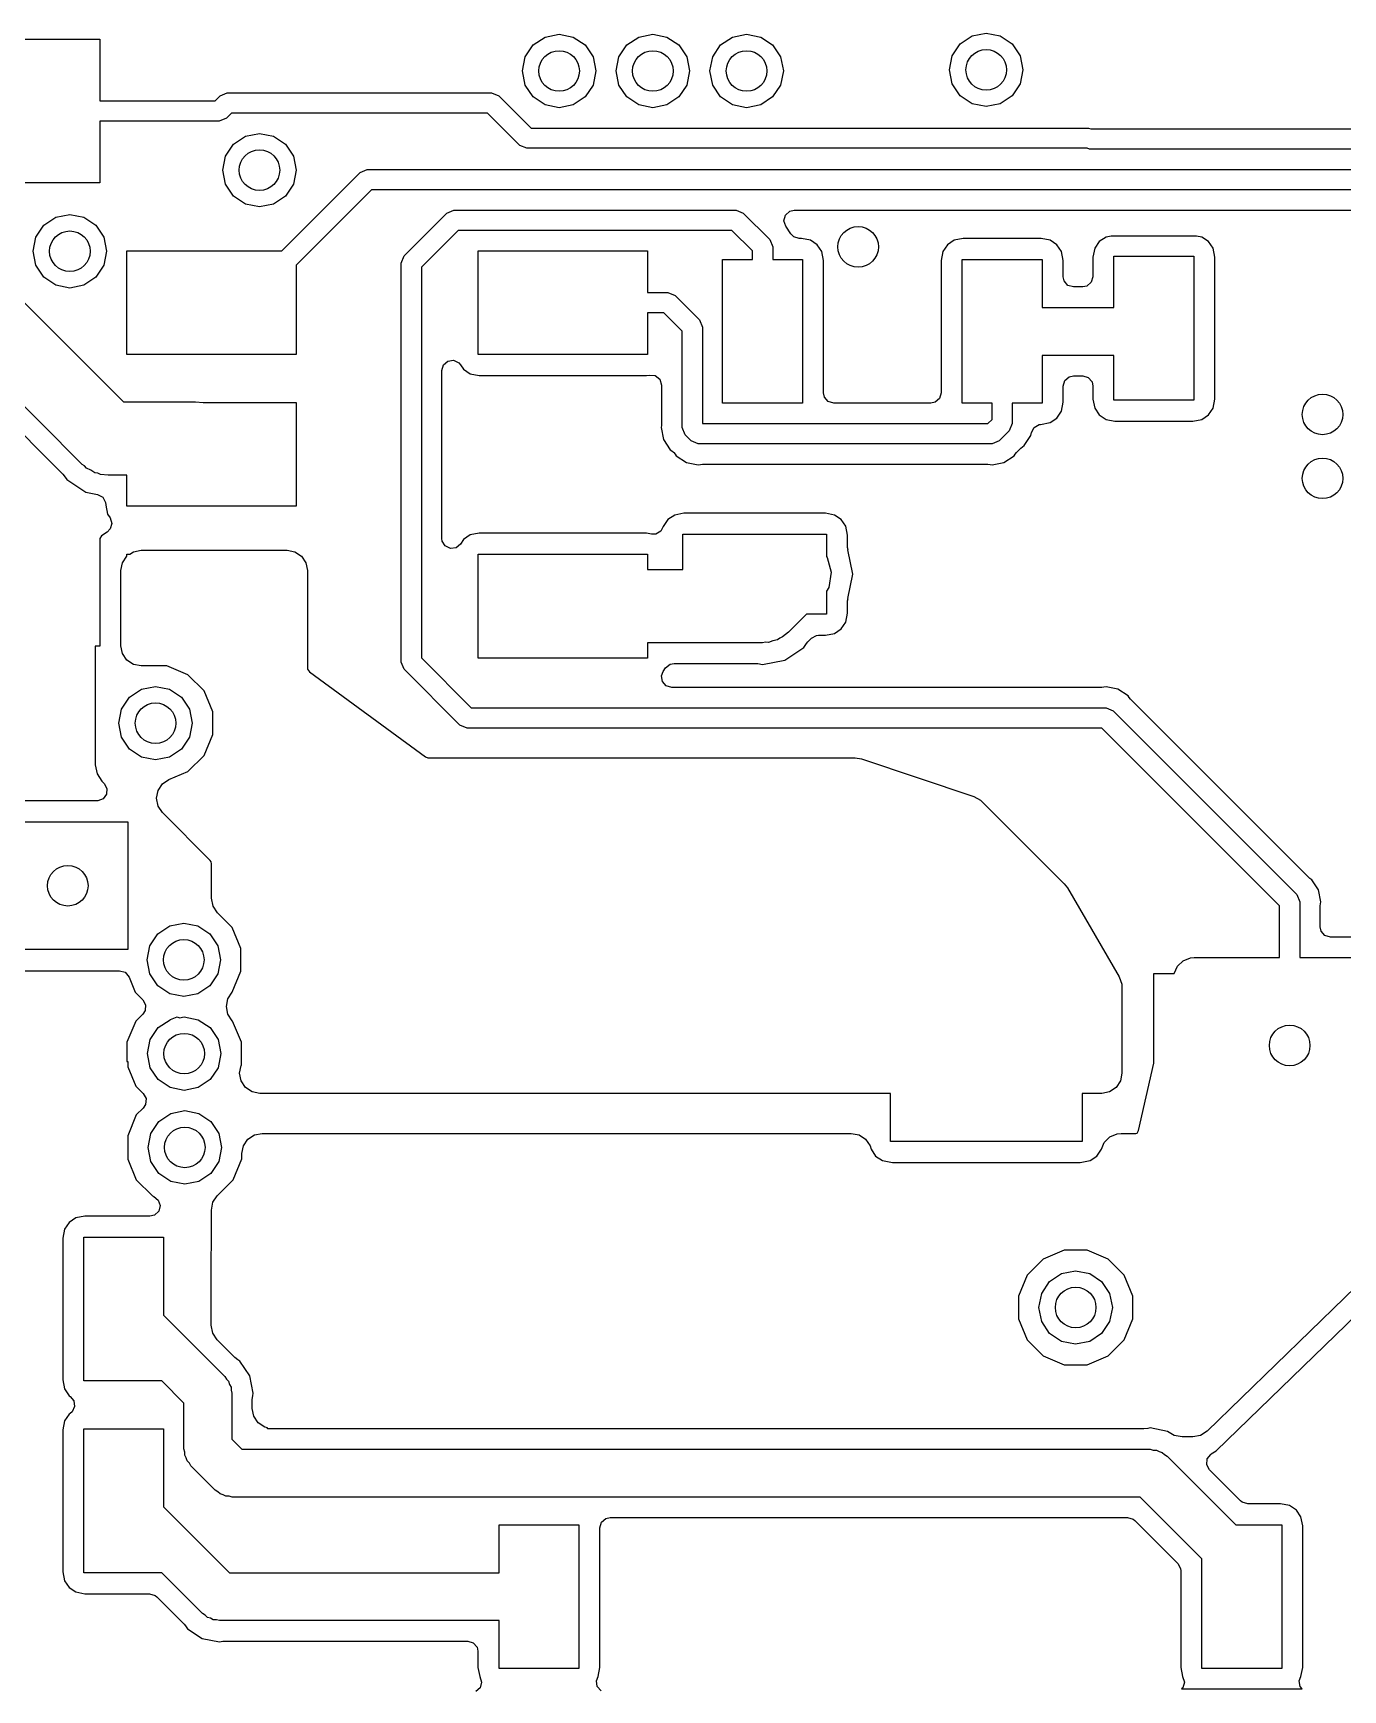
# Model space of a CAD drawing. Extents: x 2.66 to 5.22, y -3.92 to -3.24.
# Drawn here: x 4.5702 to 4.893, y -3.6529 to -3.2446 of the extents above; entities that cross this region are included whole.
import ezdxf

# ---------------------------------------------------------------- set-up
doc = ezdxf.new("R2010")
doc.units = 0
doc.header["$MEASUREMENT"] = 0
doc.layers.add('BLACK', color=7, linetype='CONTINUOUS')

msp = doc.modelspace()

# ---------------------------------------------------------------- linework, layer by layer
at = {"layer": 'BLACK', "linetype": 'CONTINUOUS'}
for p, q in [((4.69344, -3.24753), (4.69638, -3.24557)), ((4.69638, -3.24557), (4.69984, -3.24488)), ((4.69984, -3.24488), (4.70331, -3.24557)), ((4.70331, -3.24557), (4.70625, -3.24753)), ((4.71655, -3.24753), (4.71949, -3.24557)), ((4.71949, -3.24557), (4.72295, -3.24488)), ((4.72295, -3.24488), (4.72642, -3.24557)), ((4.72642, -3.24557), (4.72936, -3.24753)), ((4.73966, -3.24753), (4.7426, -3.24557)), ((4.7426, -3.24557), (4.74606, -3.24488)), ((4.74606, -3.24488), (4.74953, -3.24557)), ((4.74953, -3.24557), (4.75247, -3.24753)), ((4.79872, -3.24726), (4.80165, -3.2453)), ((4.80165, -3.2453), (4.80512, -3.24461)), ((4.80512, -3.24461), (4.80858, -3.2453)), ((4.80858, -3.2453), (4.81152, -3.24726)), ((4.51969, -3.24606), (4.58661, -3.24606)), ((4.58661, -3.24606), (4.58661, -3.26128)), ((4.69148, -3.25047), (4.69344, -3.24753)), ((4.70625, -3.24753), (4.70821, -3.25047)), ((4.71459, -3.25047), (4.71655, -3.24753)), ((4.72936, -3.24753), (4.73132, -3.25047)), ((4.7377, -3.25047), (4.73966, -3.24753)), ((4.75247, -3.24753), (4.75443, -3.25047)), ((4.79675, -3.2502), (4.79872, -3.24726)), ((4.81152, -3.24726), (4.81348, -3.2502)), ((4.69079, -3.25394), (4.69148, -3.25047)), ((4.69148, -3.2574), (4.69079, -3.25394)), ((4.70821, -3.25047), (4.7089, -3.25394)), ((4.7089, -3.25394), (4.70821, -3.2574)), ((4.7139, -3.25394), (4.71459, -3.25047)), ((4.71459, -3.2574), (4.7139, -3.25394)), ((4.73132, -3.25047), (4.73201, -3.25394)), ((4.73201, -3.25394), (4.73132, -3.2574)), ((4.73201, -3.25394), (4.73201, -3.25394)), ((4.73201, -3.25394), (4.73201, -3.25394)), ((4.73701, -3.25394), (4.7377, -3.25047)), ((4.7377, -3.2574), (4.73701, -3.25394)), ((4.75443, -3.25047), (4.75512, -3.25394)), ((4.75512, -3.25394), (4.75443, -3.2574)), ((4.79606, -3.25366), (4.79675, -3.2502)), ((4.79675, -3.25713), (4.79606, -3.25366)), ((4.81348, -3.2502), (4.81417, -3.25366)), ((4.81417, -3.25366), (4.81348, -3.25713)), ((4.69344, -3.26034), (4.69148, -3.2574)), ((4.70821, -3.2574), (4.70625, -3.26034)), ((4.71655, -3.26034), (4.71459, -3.2574)), ((4.73132, -3.2574), (4.72936, -3.26034)), ((4.73966, -3.26034), (4.7377, -3.2574)), ((4.75443, -3.2574), (4.75247, -3.26034)), ((4.79872, -3.26006), (4.79675, -3.25713)), ((4.81348, -3.25713), (4.81152, -3.26006)), ((4.58661, -3.26128), (4.61503, -3.26128)), ((4.61503, -3.26128), (4.61627, -3.26004)), ((4.61627, -3.26004), (4.61804, -3.25931)), ((4.61804, -3.25931), (4.68321, -3.25931)), ((4.68321, -3.25931), (4.68498, -3.26004)), ((4.68498, -3.26004), (4.69293, -3.26799)), ((4.69638, -3.2623), (4.69344, -3.26034)), ((4.70625, -3.26034), (4.70331, -3.2623)), ((4.71949, -3.2623), (4.71655, -3.26034)), ((4.72936, -3.26034), (4.72642, -3.2623)), ((4.7426, -3.2623), (4.73966, -3.26034)), ((4.75247, -3.26034), (4.74953, -3.2623)), ((4.80165, -3.26203), (4.79872, -3.26006)), ((4.80512, -3.26272), (4.80165, -3.26203)), ((4.80858, -3.26203), (4.80512, -3.26272)), ((4.81152, -3.26006), (4.80858, -3.26203)), ((4.61784, -3.26555), (4.61607, -3.26628)), ((4.61907, -3.26431), (4.61784, -3.26555)), ((4.68218, -3.26431), (4.61907, -3.26431)), ((4.69013, -3.27226), (4.68218, -3.26431)), ((4.69984, -3.26299), (4.69638, -3.2623)), ((4.70331, -3.2623), (4.69984, -3.26299)), ((4.72295, -3.26299), (4.71949, -3.2623)), ((4.72642, -3.2623), (4.72295, -3.26299)), ((4.74606, -3.26299), (4.7426, -3.2623)), ((4.74953, -3.2623), (4.74606, -3.26299)), ((4.61607, -3.26628), (4.58661, -3.26628)), ((4.58661, -3.26628), (4.58661, -3.2815)), ((4.61958, -3.27196), (4.62252, -3.27)), ((4.62252, -3.27), (4.62598, -3.26931)), ((4.62598, -3.26931), (4.62945, -3.27)), ((4.62945, -3.27), (4.63239, -3.27196)), ((4.69293, -3.26799), (4.83033, -3.26799)), ((4.83033, -3.26799), (4.8309, -3.26823)), ((4.8309, -3.26823), (4.93305, -3.26823)), ((4.61762, -3.2749), (4.61958, -3.27196)), ((4.63239, -3.27196), (4.63435, -3.2749)), ((4.6919, -3.27299), (4.69013, -3.27226)), ((4.83, -3.27299), (4.6919, -3.27299)), ((4.83057, -3.27323), (4.83, -3.27299)), ((4.93201, -3.27323), (4.83057, -3.27323)), ((4.61693, -3.27837), (4.61762, -3.2749)), ((4.61762, -3.28183), (4.61693, -3.27837)), ((4.63435, -3.2749), (4.63504, -3.27837)), ((4.63504, -3.27837), (4.63435, -3.28183)), ((4.65077, -3.27896), (4.65254, -3.27823)), ((4.65254, -3.27823), (4.92155, -3.27823)), ((4.58661, -3.2815), (4.5622, -3.2815)), ((4.61958, -3.28477), (4.61762, -3.28183)), ((4.6315, -3.29823), (4.65077, -3.27896)), ((4.63435, -3.28183), (4.63239, -3.28477)), ((4.62252, -3.28673), (4.61958, -3.28477)), ((4.63239, -3.28477), (4.62945, -3.28673)), ((4.65358, -3.28323), (4.63504, -3.30176)), ((4.92052, -3.28323), (4.65358, -3.28323)), ((4.57285, -3.29196), (4.57579, -3.29)), ((4.57579, -3.29), (4.57925, -3.28931)), ((4.57925, -3.28931), (4.58272, -3.29)), ((4.58272, -3.29), (4.58565, -3.29196)), ((4.62598, -3.28742), (4.62252, -3.28673)), ((4.62945, -3.28673), (4.62598, -3.28742)), ((4.66162, -3.2995), (4.67215, -3.28896)), ((4.67215, -3.28896), (4.67392, -3.28823)), ((4.67392, -3.28823), (4.74348, -3.28823)), ((4.74348, -3.28823), (4.74525, -3.28896)), ((4.74525, -3.28896), (4.75177, -3.29548)), ((4.75526, -3.29083), (4.75564, -3.28946)), ((4.75564, -3.28946), (4.7567, -3.28851)), ((4.7567, -3.28851), (4.75778, -3.28827)), ((4.75778, -3.28827), (4.77335, -3.28827)), ((4.77335, -3.28827), (4.77355, -3.28823)), ((4.77355, -3.28823), (4.77375, -3.28827)), ((4.77375, -3.28827), (4.91739, -3.28827)), ((4.57089, -3.2949), (4.57285, -3.29196)), ((4.58565, -3.29196), (4.58762, -3.2949)), ((4.67496, -3.29323), (4.66589, -3.3023)), ((4.74245, -3.29323), (4.67496, -3.29323)), ((4.7475, -3.29828), (4.74245, -3.29323)), ((4.75569, -3.29219), (4.75526, -3.29083)), ((4.75696, -3.29409), (4.75569, -3.29219)), ((4.75769, -3.29481), (4.75696, -3.29409)), ((4.75905, -3.29521), (4.75769, -3.29481)), ((4.83592, -3.29461), (4.83465, -3.29486)), ((4.85699, -3.29461), (4.83592, -3.29461)), ((4.85827, -3.29486), (4.85699, -3.29461)), ((4.5702, -3.29837), (4.57089, -3.2949)), ((4.57089, -3.30183), (4.5702, -3.29837)), ((4.58762, -3.2949), (4.58831, -3.29837)), ((4.58831, -3.29837), (4.58762, -3.30183)), ((4.59331, -3.32382), (4.59331, -3.29823)), ((4.59331, -3.29823), (4.6315, -3.29823)), ((4.67992, -3.32382), (4.67992, -3.29823)), ((4.67992, -3.29823), (4.72165, -3.29823)), ((4.72165, -3.29823), (4.72165, -3.30852)), ((4.7475, -3.30039), (4.7475, -3.29828)), ((4.75177, -3.29548), (4.7525, -3.29724)), ((4.7525, -3.29724), (4.7525, -3.30039)), ((4.75959, -3.29521), (4.75905, -3.29521)), ((4.76181, -3.29565), (4.75959, -3.29521)), ((4.76348, -3.29676), (4.76181, -3.29565)), ((4.76459, -3.29843), (4.76348, -3.29676)), ((4.76503, -3.30064), (4.76459, -3.29843)), ((4.79447, -3.29843), (4.79403, -3.30064)), ((4.79558, -3.29676), (4.79447, -3.29843)), ((4.79725, -3.29565), (4.79558, -3.29676)), ((4.79946, -3.29521), (4.79725, -3.29565)), ((4.81865, -3.29521), (4.79946, -3.29521)), ((4.82086, -3.29565), (4.81865, -3.29521)), ((4.82253, -3.29676), (4.82086, -3.29565)), ((4.82364, -3.29843), (4.82253, -3.29676)), ((4.82409, -3.30064), (4.82364, -3.29843)), ((4.83187, -3.29764), (4.83143, -3.29985)), ((4.83298, -3.29597), (4.83187, -3.29764)), ((4.83465, -3.29486), (4.83298, -3.29597)), ((4.85993, -3.29597), (4.85827, -3.29486)), ((4.86105, -3.29764), (4.85993, -3.29597)), ((4.86149, -3.29985), (4.86105, -3.29764)), ((4.57285, -3.30477), (4.57089, -3.30183)), ((4.58762, -3.30183), (4.58565, -3.30477)), ((4.63504, -3.30176), (4.63504, -3.32382)), ((4.66089, -3.30126), (4.66162, -3.2995)), ((4.66089, -3.39961), (4.66089, -3.30126)), ((4.66589, -3.3023), (4.66589, -3.39857)), ((4.74016, -3.33583), (4.74016, -3.30039)), ((4.74016, -3.30039), (4.7475, -3.30039)), ((4.7525, -3.30039), (4.75984, -3.30039)), ((4.75984, -3.30039), (4.75984, -3.33583)), ((4.76503, -3.33327), (4.76503, -3.30064)), ((4.79403, -3.30064), (4.79403, -3.33327)), ((4.79921, -3.33583), (4.79921, -3.30039)), ((4.79921, -3.30039), (4.8189, -3.30039)), ((4.8189, -3.30039), (4.8189, -3.3122)), ((4.82409, -3.30465), (4.82409, -3.30064)), ((4.83143, -3.29985), (4.83143, -3.30465)), ((4.83661, -3.3122), (4.83661, -3.29961)), ((4.83661, -3.29961), (4.8563, -3.29961)), ((4.8563, -3.29961), (4.8563, -3.33504)), ((4.86149, -3.33479), (4.86149, -3.29985)), ((4.5622, -3.30521), (4.59243, -3.33543)), ((4.57579, -3.30673), (4.57285, -3.30477)), ((4.57925, -3.30742), (4.57579, -3.30673)), ((4.58272, -3.30673), (4.57925, -3.30742)), ((4.58565, -3.30477), (4.58272, -3.30673)), ((4.82431, -3.30569), (4.82409, -3.30465)), ((4.82524, -3.30677), (4.82431, -3.30569)), ((4.8266, -3.30717), (4.82524, -3.30677)), ((4.82995, -3.30694), (4.82891, -3.30717)), ((4.83103, -3.30601), (4.82995, -3.30694)), ((4.83143, -3.30465), (4.83103, -3.30601)), ((4.72165, -3.30852), (4.72665, -3.30852)), ((4.72665, -3.30852), (4.72842, -3.30926)), ((4.72842, -3.30926), (4.73443, -3.31526)), ((4.82891, -3.30717), (4.8266, -3.30717)), ((4.72562, -3.31352), (4.72165, -3.31352)), ((4.72165, -3.31352), (4.72165, -3.32382)), ((4.73016, -3.31806), (4.72562, -3.31352)), ((4.8189, -3.3122), (4.83661, -3.3122)), ((4.58227, -3.35089), (4.54675, -3.31536)), ((4.73016, -3.34183), (4.73016, -3.31806)), ((4.73443, -3.31526), (4.73516, -3.31703)), ((4.73516, -3.31703), (4.73516, -3.34079)), ((4.54434, -3.32008), (4.57755, -3.3533)), ((4.63504, -3.32382), (4.59331, -3.32382)), ((4.67093, -3.32773), (4.67133, -3.32637)), ((4.67133, -3.32637), (4.6724, -3.32544)), ((4.6724, -3.32544), (4.6738, -3.32524)), ((4.6738, -3.32524), (4.67509, -3.32583)), ((4.67509, -3.32583), (4.67554, -3.32633)), ((4.67554, -3.32633), (4.67629, -3.32745)), ((4.67629, -3.32745), (4.67795, -3.32857)), ((4.72165, -3.32382), (4.67992, -3.32382)), ((4.83661, -3.32402), (4.8189, -3.32402)), ((4.8189, -3.32402), (4.8189, -3.33583)), ((4.83661, -3.33504), (4.83661, -3.32402)), ((4.67093, -3.36912), (4.67093, -3.32773)), ((4.67795, -3.32857), (4.68017, -3.32901)), ((4.68017, -3.32901), (4.72141, -3.32901)), ((4.72141, -3.32901), (4.72211, -3.32887)), ((4.72211, -3.32887), (4.72352, -3.32899)), ((4.72352, -3.32899), (4.72464, -3.32986)), ((4.72464, -3.32986), (4.72512, -3.33134)), ((4.72512, -3.33134), (4.72512, -3.34084)), ((4.82409, -3.33157), (4.82449, -3.33021)), ((4.82449, -3.33021), (4.82556, -3.32928)), ((4.82556, -3.32928), (4.8266, -3.32906)), ((4.8266, -3.32906), (4.82891, -3.32906)), ((4.82891, -3.32906), (4.83027, -3.32946)), ((4.83027, -3.32946), (4.8312, -3.33053)), ((4.8312, -3.33053), (4.83143, -3.33157)), ((4.59243, -3.33543), (4.61024, -3.33543)), ((4.61024, -3.33543), (4.61211, -3.33563)), ((4.61211, -3.33563), (4.63504, -3.33563)), ((4.63504, -3.33563), (4.63504, -3.36122)), ((4.76526, -3.33431), (4.76503, -3.33327)), ((4.76619, -3.33539), (4.76526, -3.33431)), ((4.76755, -3.33579), (4.76619, -3.33539)), ((4.79255, -3.33556), (4.79151, -3.33579)), ((4.79363, -3.33463), (4.79255, -3.33556)), ((4.79403, -3.33327), (4.79363, -3.33463)), ((4.82364, -3.33779), (4.82409, -3.33558)), ((4.82409, -3.33558), (4.82409, -3.33157)), ((4.83143, -3.33157), (4.83143, -3.33479)), ((4.83143, -3.33479), (4.83187, -3.33701)), ((4.8563, -3.33504), (4.83661, -3.33504)), ((4.86105, -3.33701), (4.86149, -3.33479)), ((4.75984, -3.33583), (4.74016, -3.33583)), ((4.79151, -3.33579), (4.76755, -3.33579)), ((4.80656, -3.33583), (4.79921, -3.33583)), ((4.80656, -3.33979), (4.80656, -3.33583)), ((4.8189, -3.33583), (4.81156, -3.33583)), ((4.81156, -3.33583), (4.81156, -3.34083)), ((4.82086, -3.34057), (4.82253, -3.33946)), ((4.82253, -3.33946), (4.82364, -3.33779)), ((4.83187, -3.33701), (4.83298, -3.33867)), ((4.83298, -3.33867), (4.83465, -3.33979)), ((4.85827, -3.33979), (4.85993, -3.33867)), ((4.85993, -3.33867), (4.86105, -3.33701)), ((4.72507, -3.34133), (4.72497, -3.34183)), ((4.72497, -3.34183), (4.72556, -3.34477)), ((4.72512, -3.34084), (4.72507, -3.34133)), ((4.73089, -3.34359), (4.73016, -3.34183)), ((4.73239, -3.34509), (4.73089, -3.34359)), ((4.73516, -3.34079), (4.73519, -3.34083)), ((4.73519, -3.34083), (4.80552, -3.34083)), ((4.80552, -3.34083), (4.80656, -3.33979)), ((4.81082, -3.34259), (4.80832, -3.34509)), ((4.81156, -3.34083), (4.81082, -3.34259)), ((4.81449, -3.34626), (4.81616, -3.34377)), ((4.81616, -3.34377), (4.8163, -3.34304)), ((4.8163, -3.34304), (4.81696, -3.34178)), ((4.81696, -3.34178), (4.81819, -3.34108)), ((4.81819, -3.34108), (4.81848, -3.34105)), ((4.81848, -3.34105), (4.82086, -3.34057)), ((4.83465, -3.33979), (4.83686, -3.34023)), ((4.83686, -3.34023), (4.85605, -3.34023)), ((4.85605, -3.34023), (4.85827, -3.33979)), ((4.72556, -3.34477), (4.72722, -3.34726)), ((4.72722, -3.34726), (4.72764, -3.34755)), ((4.72764, -3.34755), (4.72803, -3.34786)), ((4.72803, -3.34786), (4.72813, -3.34796)), ((4.73416, -3.34583), (4.73239, -3.34509)), ((4.80656, -3.34583), (4.73416, -3.34583)), ((4.80832, -3.34509), (4.80656, -3.34583)), ((4.81259, -3.34796), (4.81369, -3.34686)), ((4.81369, -3.34686), (4.81407, -3.34655)), ((4.81407, -3.34655), (4.81449, -3.34626)), ((4.58288, -3.35128), (4.58227, -3.35089)), ((4.58335, -3.35181), (4.58288, -3.35128)), ((4.58444, -3.3523), (4.58335, -3.35181)), ((4.72813, -3.34796), (4.72844, -3.34834)), ((4.72844, -3.34834), (4.72872, -3.34876)), ((4.72872, -3.34876), (4.73122, -3.35043)), ((4.73122, -3.35043), (4.73416, -3.35101)), ((4.73416, -3.35101), (4.73466, -3.35091)), ((4.73466, -3.35091), (4.73515, -3.35087)), ((4.73515, -3.35087), (4.80556, -3.35087)), ((4.80556, -3.35087), (4.80606, -3.35091)), ((4.80606, -3.35091), (4.80656, -3.35101)), ((4.80656, -3.35101), (4.8095, -3.35043)), ((4.8095, -3.35043), (4.81199, -3.34876)), ((4.81199, -3.34876), (4.81227, -3.34834)), ((4.81227, -3.34834), (4.81259, -3.34796)), ((4.57755, -3.3533), (4.57787, -3.35368)), ((4.57787, -3.35368), (4.57852, -3.35465)), ((4.57852, -3.35465), (4.58318, -3.35776)), ((4.58543, -3.35294), (4.58444, -3.3523)), ((4.58614, -3.35305), (4.58543, -3.35294)), ((4.58679, -3.35335), (4.58614, -3.35305)), ((4.58868, -3.35354), (4.58679, -3.35335)), ((4.59331, -3.35354), (4.58868, -3.35354)), ((4.59331, -3.36122), (4.59331, -3.35354)), ((4.58318, -3.35776), (4.58609, -3.35834)), ((4.58609, -3.35834), (4.58735, -3.359)), ((4.58735, -3.359), (4.58805, -3.36024)), ((4.58805, -3.36024), (4.58812, -3.36082)), ((4.58812, -3.36082), (4.58812, -3.36097)), ((4.58812, -3.36097), (4.58856, -3.36319)), ((4.58856, -3.36319), (4.58915, -3.36407)), ((4.58915, -3.36407), (4.58957, -3.36542)), ((4.63504, -3.36122), (4.59331, -3.36122)), ((4.72835, -3.36336), (4.72668, -3.36448)), ((4.73056, -3.36292), (4.72835, -3.36336)), ((4.7655, -3.36292), (4.73056, -3.36292)), ((4.76771, -3.36336), (4.7655, -3.36292)), ((4.76938, -3.36448), (4.76771, -3.36336)), ((4.58845, -3.36756), (4.58702, -3.36852)), ((4.5892, -3.36679), (4.58845, -3.36756)), ((4.58957, -3.36542), (4.5892, -3.36679)), ((4.67795, -3.36828), (4.67629, -3.3694)), ((4.68017, -3.36784), (4.67795, -3.36828)), ((4.72141, -3.36784), (4.68017, -3.36784)), ((4.72261, -3.36808), (4.72141, -3.36784)), ((4.72368, -3.36807), (4.72261, -3.36808)), ((4.72492, -3.36736), (4.72368, -3.36807)), ((4.72551, -3.36623), (4.72492, -3.36736)), ((4.72668, -3.36448), (4.72551, -3.36623)), ((4.73031, -3.37677), (4.73031, -3.36811)), ((4.73031, -3.36811), (4.76575, -3.36811)), ((4.76575, -3.36811), (4.76575, -3.3736)), ((4.77049, -3.36614), (4.76938, -3.36448)), ((4.77094, -3.36836), (4.77049, -3.36614)), ((4.58702, -3.36852), (4.58661, -3.36913)), ((4.58661, -3.36913), (4.58661, -3.39567)), ((4.59494, -3.37243), (4.59685, -3.37205)), ((4.59685, -3.37205), (4.6328, -3.37205)), ((4.6328, -3.37205), (4.63471, -3.37243)), ((4.67101, -3.36978), (4.67093, -3.36912)), ((4.67176, -3.37099), (4.67101, -3.36978)), ((4.67304, -3.37161), (4.67176, -3.37099)), ((4.67445, -3.37143), (4.67304, -3.37161)), ((4.67554, -3.37052), (4.67445, -3.37143)), ((4.67629, -3.3694), (4.67554, -3.37052)), ((4.77094, -3.37137), (4.77094, -3.36836)), ((4.77111, -3.37195), (4.77094, -3.37137)), ((4.77105, -3.37196), (4.77111, -3.37195)), ((4.77224, -3.37795), (4.77105, -3.37196)), ((4.59185, -3.37705), (4.59223, -3.37513)), ((4.59223, -3.37513), (4.59331, -3.37352)), ((4.59331, -3.37352), (4.59331, -3.37303)), ((4.59331, -3.37303), (4.59403, -3.37303)), ((4.59403, -3.37303), (4.59494, -3.37243)), ((4.63471, -3.37243), (4.63633, -3.37351)), ((4.63633, -3.37351), (4.63741, -3.37513)), ((4.63741, -3.37513), (4.6378, -3.37705)), ((4.67992, -3.39862), (4.67992, -3.37303)), ((4.67992, -3.37303), (4.72165, -3.37303)), ((4.72165, -3.37303), (4.72165, -3.37677)), ((4.76575, -3.3736), (4.76594, -3.37384)), ((4.76594, -3.37384), (4.76692, -3.37748)), ((4.59185, -3.39557), (4.59185, -3.37705)), ((4.6378, -3.37705), (4.6378, -3.40108)), ((4.72165, -3.37677), (4.73031, -3.37677)), ((4.76692, -3.37748), (4.76633, -3.3812)), ((4.77105, -3.38394), (4.77224, -3.37795)), ((4.76633, -3.3812), (4.76575, -3.38209)), ((4.76575, -3.38209), (4.76575, -3.3878)), ((4.77094, -3.38454), (4.77111, -3.38396)), ((4.77094, -3.38755), (4.77094, -3.38454)), ((4.77111, -3.38396), (4.77105, -3.38394)), ((4.76084, -3.3878), (4.7564, -3.39223)), ((4.76575, -3.3878), (4.76084, -3.3878)), ((4.77049, -3.38976), (4.77094, -3.38755)), ((4.7564, -3.39223), (4.75493, -3.39342)), ((4.7655, -3.39298), (4.76771, -3.39254)), ((4.76771, -3.39254), (4.76938, -3.39143)), ((4.76938, -3.39143), (4.77049, -3.38976)), ((4.58661, -3.39567), (4.58551, -3.39567)), ((4.58551, -3.39567), (4.58551, -3.42495)), ((4.59223, -3.39748), (4.59185, -3.39557)), ((4.75, -3.39488), (4.72165, -3.39488)), ((4.72165, -3.39488), (4.72165, -3.39862)), ((4.7507, -3.39473), (4.75, -3.39488)), ((4.75142, -3.39477), (4.7507, -3.39473)), ((4.75252, -3.39435), (4.75142, -3.39477)), ((4.75368, -3.3941), (4.75252, -3.39435)), ((4.75426, -3.39368), (4.75368, -3.3941)), ((4.75493, -3.39342), (4.75426, -3.39368)), ((4.7555, -3.3991), (4.76016, -3.39599)), ((4.76016, -3.39599), (4.76081, -3.39502)), ((4.76081, -3.39502), (4.76112, -3.39464)), ((4.76112, -3.39464), (4.76204, -3.39372)), ((4.76204, -3.39372), (4.76328, -3.39304)), ((4.76328, -3.39304), (4.76382, -3.39298)), ((4.76382, -3.39298), (4.7655, -3.39298)), ((4.59331, -3.39911), (4.59223, -3.39748)), ((4.59494, -3.40019), (4.59331, -3.39911)), ((4.59685, -3.40057), (4.59494, -3.40019)), ((4.60317, -3.40057), (4.59685, -3.40057)), ((4.60836, -3.40272), (4.60317, -3.40057)), ((4.66162, -3.40137), (4.66089, -3.39961)), ((4.66589, -3.39857), (4.6782, -3.41089)), ((4.72165, -3.39862), (4.67992, -3.39862)), ((4.7261, -3.40104), (4.72719, -3.40013)), ((4.72719, -3.40013), (4.72819, -3.39992)), ((4.72819, -3.39992), (4.74836, -3.39992)), ((4.74836, -3.39992), (4.74886, -3.39997)), ((4.74886, -3.39997), (4.75, -3.4002)), ((4.75, -3.4002), (4.7555, -3.3991)), ((4.61232, -3.40668), (4.60836, -3.40272)), ((4.6378, -3.40108), (4.63785, -3.40134)), ((4.63785, -3.40134), (4.63835, -3.40198)), ((4.63835, -3.40198), (4.66693, -3.42294)), ((4.6754, -3.41515), (4.66162, -3.40137)), ((4.72511, -3.40297), (4.72551, -3.40193)), ((4.72531, -3.40437), (4.72511, -3.40297)), ((4.72624, -3.40545), (4.72531, -3.40437)), ((4.72551, -3.40193), (4.7261, -3.40104)), ((4.59201, -3.4112), (4.59397, -3.40826)), ((4.59397, -3.40826), (4.59691, -3.4063)), ((4.59691, -3.4063), (4.60037, -3.40561)), ((4.60037, -3.40561), (4.60384, -3.4063)), ((4.60384, -3.4063), (4.60677, -3.40826)), ((4.60677, -3.40826), (4.60874, -3.4112)), ((4.61447, -3.41186), (4.61232, -3.40668)), ((4.7276, -3.40585), (4.72624, -3.40545)), ((4.83366, -3.40585), (4.7276, -3.40585)), ((4.83415, -3.4058), (4.83366, -3.40585)), ((4.83465, -3.4057), (4.83415, -3.4058)), ((4.83759, -3.40628), (4.83465, -3.4057)), ((4.84008, -3.40795), (4.83759, -3.40628)), ((4.84036, -3.40837), (4.84008, -3.40795)), ((4.84068, -3.40876), (4.84036, -3.40837)), ((4.88455, -3.45263), (4.84068, -3.40876)), ((4.59132, -3.41467), (4.59201, -3.4112)), ((4.60874, -3.4112), (4.60943, -3.41467)), ((4.61447, -3.41747), (4.61447, -3.41186)), ((4.6782, -3.41089), (4.83465, -3.41089)), ((4.83465, -3.41089), (4.83641, -3.41162)), ((4.83641, -3.41162), (4.88169, -3.45689)), ((4.59201, -3.41813), (4.59132, -3.41467)), ((4.60943, -3.41467), (4.60874, -3.41813)), ((4.67717, -3.41589), (4.6754, -3.41515)), ((4.83361, -3.41589), (4.67717, -3.41589)), ((4.87742, -3.4597), (4.83361, -3.41589)), ((4.59397, -3.42107), (4.59201, -3.41813)), ((4.59691, -3.42303), (4.59397, -3.42107)), ((4.60677, -3.42107), (4.60384, -3.42303)), ((4.60874, -3.41813), (4.60677, -3.42107)), ((4.61232, -3.42265), (4.61447, -3.41747)), ((4.58551, -3.42495), (4.58594, -3.42711)), ((4.60037, -3.42372), (4.59691, -3.42303)), ((4.60384, -3.42303), (4.60037, -3.42372)), ((4.60836, -3.42661), (4.61232, -3.42265)), ((4.66693, -3.42294), (4.66752, -3.42322)), ((4.66752, -3.42322), (4.66762, -3.42323)), ((4.66762, -3.42323), (4.77281, -3.42323)), ((4.77281, -3.42323), (4.77439, -3.42348)), ((4.77439, -3.42348), (4.80203, -3.4327)), ((4.58594, -3.42711), (4.58716, -3.42894)), ((4.58716, -3.42894), (4.58772, -3.42949)), ((4.58772, -3.42949), (4.5884, -3.43073)), ((4.60206, -3.42963), (4.60368, -3.42855)), ((4.60368, -3.42855), (4.60836, -3.42661)), ((4.58744, -3.43329), (4.58611, -3.43378)), ((4.58829, -3.43215), (4.58744, -3.43329)), ((4.5884, -3.43073), (4.58829, -3.43215)), ((4.6006, -3.43317), (4.60098, -3.43126)), ((4.60098, -3.43508), (4.6006, -3.43317)), ((4.60098, -3.43126), (4.60206, -3.42963)), ((4.80203, -3.4327), (4.80372, -3.43366)), ((4.58593, -3.43379), (4.56422, -3.43379)), ((4.58611, -3.43378), (4.58593, -3.43379)), ((4.60206, -3.43671), (4.60098, -3.43508)), ((4.61383, -3.44847), (4.60206, -3.43671)), ((4.80372, -3.43366), (4.80398, -3.43391)), ((4.80398, -3.43391), (4.82435, -3.45427)), ((4.56398, -3.43898), (4.5935, -3.43898)), ((4.5935, -3.43898), (4.5935, -3.47047)), ((4.61408, -3.44886), (4.61383, -3.44847)), ((4.61417, -3.44931), (4.61408, -3.44886)), ((4.61417, -3.45782), (4.61417, -3.44931)), ((4.88493, -3.45294), (4.88455, -3.45263)), ((4.88536, -3.45323), (4.88493, -3.45294)), ((4.88702, -3.45572), (4.88536, -3.45323)), ((4.61455, -3.45974), (4.61417, -3.45782)), ((4.82435, -3.45427), (4.82513, -3.45528)), ((4.82513, -3.45528), (4.8379, -3.47718)), ((4.88169, -3.45689), (4.88242, -3.45866)), ((4.88761, -3.45866), (4.88702, -3.45572)), ((4.61564, -3.46136), (4.61455, -3.45974)), ((4.61928, -3.465), (4.61564, -3.46136)), ((4.87742, -3.47244), (4.87742, -3.4597)), ((4.88242, -3.45866), (4.88242, -3.47244)), ((4.88746, -3.45965), (4.88751, -3.45916)), ((4.88746, -3.46488), (4.88746, -3.45965)), ((4.88751, -3.45916), (4.88761, -3.45866)), ((4.60093, -3.46658), (4.60387, -3.46462)), ((4.60387, -3.46462), (4.60733, -3.46393)), ((4.60733, -3.46393), (4.6108, -3.46462)), ((4.6108, -3.46462), (4.61374, -3.46658)), ((4.62143, -3.47018), (4.61928, -3.465)), ((4.88769, -3.46593), (4.88746, -3.46488)), ((4.88862, -3.467), (4.88769, -3.46593)), ((4.59828, -3.47299), (4.59897, -3.46952)), ((4.59897, -3.46952), (4.60093, -3.46658)), ((4.61374, -3.46658), (4.6157, -3.46952)), ((4.6157, -3.46952), (4.61639, -3.47299)), ((4.62143, -3.47579), (4.62143, -3.47018)), ((4.88998, -3.4674), (4.88862, -3.467)), ((4.93085, -3.4674), (4.88998, -3.4674)), ((4.5935, -3.47047), (4.56398, -3.47047)), ((4.59897, -3.47645), (4.59828, -3.47299)), ((4.61639, -3.47299), (4.6157, -3.47645)), ((4.85227, -3.47455), (4.85369, -3.47321)), ((4.85369, -3.47321), (4.85551, -3.47251)), ((4.85551, -3.47251), (4.85635, -3.47244)), ((4.85635, -3.47244), (4.87742, -3.47244)), ((4.88242, -3.47244), (4.9261, -3.47244)), ((4.56422, -3.47566), (4.5915, -3.47566)), ((4.5915, -3.47566), (4.59286, -3.47606)), ((4.59286, -3.47606), (4.59383, -3.47722)), ((4.59383, -3.47722), (4.59538, -3.48097)), ((4.60093, -3.47939), (4.59897, -3.47645)), ((4.6157, -3.47645), (4.61374, -3.47939)), ((4.61928, -3.48098), (4.62143, -3.47579)), ((4.8379, -3.47718), (4.83854, -3.47902)), ((4.84646, -3.49843), (4.84646, -3.47638)), ((4.84646, -3.47638), (4.85147, -3.47638)), ((4.85147, -3.47638), (4.85148, -3.47633)), ((4.85148, -3.47633), (4.85227, -3.47455)), ((4.59538, -3.48097), (4.59722, -3.48281)), ((4.60387, -3.48135), (4.60093, -3.47939)), ((4.60733, -3.48204), (4.60387, -3.48135)), ((4.6108, -3.48135), (4.60733, -3.48204)), ((4.61374, -3.47939), (4.6108, -3.48135)), ((4.61783, -3.4845), (4.61821, -3.48258)), ((4.61821, -3.48258), (4.61928, -3.48098)), ((4.83854, -3.47902), (4.83858, -3.4797)), ((4.83858, -3.4797), (4.83858, -3.50091)), ((4.59722, -3.48637), (4.59548, -3.48811)), ((4.59722, -3.48281), (4.5979, -3.48405)), ((4.5978, -3.48547), (4.59722, -3.48637)), ((4.5979, -3.48405), (4.5978, -3.48547)), ((4.61821, -3.48641), (4.61783, -3.4845)), ((4.61929, -3.48803), (4.61821, -3.48641)), ((4.59548, -3.48811), (4.59333, -3.49329)), ((4.59906, -3.49263), (4.60102, -3.48969)), ((4.60102, -3.48969), (4.60396, -3.48773)), ((4.60396, -3.48773), (4.60408, -3.48771)), ((4.60408, -3.48771), (4.60568, -3.48704)), ((4.60568, -3.48704), (4.60625, -3.48728)), ((4.60625, -3.48728), (4.60743, -3.48704)), ((4.60743, -3.48704), (4.61089, -3.48773)), ((4.61089, -3.48773), (4.61383, -3.48969)), ((4.61383, -3.48969), (4.61579, -3.49263)), ((4.61937, -3.48811), (4.61929, -3.48803)), ((4.62152, -3.49329), (4.61937, -3.48811)), ((4.59333, -3.49329), (4.59333, -3.49803)), ((4.59837, -3.4961), (4.59906, -3.49263)), ((4.61579, -3.49263), (4.61648, -3.4961)), ((4.62152, -3.4989), (4.62152, -3.49329)), ((4.59333, -3.49803), (4.5935, -3.49803)), ((4.5935, -3.49803), (4.5935, -3.49932)), ((4.59906, -3.49956), (4.59837, -3.4961)), ((4.61648, -3.4961), (4.61579, -3.49956)), ((4.62148, -3.49899), (4.62152, -3.4989)), ((4.84268, -3.51506), (4.84646, -3.49843)), ((4.5935, -3.49932), (4.59548, -3.50408)), ((4.60102, -3.5025), (4.59906, -3.49956)), ((4.60396, -3.50446), (4.60102, -3.5025)), ((4.61383, -3.5025), (4.61089, -3.50446)), ((4.61579, -3.49956), (4.61383, -3.5025)), ((4.6211, -3.50091), (4.62148, -3.49899)), ((4.62148, -3.50282), (4.6211, -3.50091)), ((4.62257, -3.50444), (4.62148, -3.50282)), ((4.8382, -3.50282), (4.83712, -3.50444)), ((4.83858, -3.50091), (4.8382, -3.50282)), ((4.59548, -3.50408), (4.59734, -3.50594)), ((4.59734, -3.50594), (4.59802, -3.50719)), ((4.60743, -3.50515), (4.60396, -3.50446)), ((4.61089, -3.50446), (4.60743, -3.50515)), ((4.62419, -3.50552), (4.62257, -3.50444)), ((4.6261, -3.50591), (4.62419, -3.50552)), ((4.7815, -3.50591), (4.6261, -3.50591)), ((4.7815, -3.51772), (4.7815, -3.50591)), ((4.83358, -3.50591), (4.82874, -3.50591)), ((4.82874, -3.50591), (4.82874, -3.51772)), ((4.8355, -3.50552), (4.83358, -3.50591)), ((4.83712, -3.50444), (4.8355, -3.50552)), ((4.59734, -3.50951), (4.59562, -3.51122)), ((4.59792, -3.50861), (4.59734, -3.50951)), ((4.59802, -3.50719), (4.59792, -3.50861)), ((4.60117, -3.5128), (4.60411, -3.51084)), ((4.60411, -3.51084), (4.60757, -3.51015)), ((4.60757, -3.51015), (4.61104, -3.51084)), ((4.61104, -3.51084), (4.61397, -3.5128)), ((4.59562, -3.51122), (4.5935, -3.51634)), ((4.59921, -3.51574), (4.60117, -3.5128)), ((4.61397, -3.5128), (4.61594, -3.51574)), ((4.84233, -3.51569), (4.84268, -3.51506)), ((4.5935, -3.51634), (4.5935, -3.52208)), ((4.59852, -3.51921), (4.59921, -3.51574)), ((4.59921, -3.52267), (4.59852, -3.51921)), ((4.61594, -3.51574), (4.61663, -3.51921)), ((4.61663, -3.51921), (4.61594, -3.52267)), ((4.62167, -3.52075), (4.62205, -3.51883)), ((4.62205, -3.51883), (4.62313, -3.51721)), ((4.62313, -3.51721), (4.62475, -3.51613)), ((4.62475, -3.51613), (4.62667, -3.51575)), ((4.62667, -3.51575), (4.77186, -3.51575)), ((4.77186, -3.51575), (4.77378, -3.51613)), ((4.77378, -3.51613), (4.7754, -3.51721)), ((4.7754, -3.51721), (4.77648, -3.51883)), ((4.77648, -3.51883), (4.77673, -3.51966)), ((4.82874, -3.51772), (4.7815, -3.51772)), ((4.83354, -3.51961), (4.83422, -3.51797)), ((4.83422, -3.51797), (4.8356, -3.51659)), ((4.8356, -3.51659), (4.8374, -3.51584)), ((4.8374, -3.51584), (4.83837, -3.51575)), ((4.83837, -3.51575), (4.84203, -3.51575)), ((4.84203, -3.51575), (4.84233, -3.51569)), ((4.5935, -3.52208), (4.59562, -3.52719)), ((4.60117, -3.52561), (4.59921, -3.52267)), ((4.61594, -3.52267), (4.61397, -3.52561)), ((4.61952, -3.52719), (4.62167, -3.52201)), ((4.62167, -3.52201), (4.62167, -3.52075)), ((4.77673, -3.51966), (4.77786, -3.52135)), ((4.77786, -3.52135), (4.77953, -3.52246)), ((4.77953, -3.52246), (4.78199, -3.52295)), ((4.78199, -3.52295), (4.82825, -3.52295)), ((4.82825, -3.52295), (4.83071, -3.52246)), ((4.83071, -3.52246), (4.83237, -3.52135)), ((4.83237, -3.52135), (4.83354, -3.51961)), ((4.92959, -3.52116), (4.85956, -3.58914)), ((4.59562, -3.52719), (4.59959, -3.53116)), ((4.60411, -3.52757), (4.60117, -3.52561)), ((4.61397, -3.52561), (4.61104, -3.52757)), ((4.6156, -3.53111), (4.61952, -3.52719)), ((4.86179, -3.59399), (4.93443, -3.52348)), ((4.59959, -3.53116), (4.59994, -3.5313)), ((4.59994, -3.5313), (4.60105, -3.53219)), ((4.60757, -3.52826), (4.60411, -3.52757)), ((4.61104, -3.52757), (4.60757, -3.52826)), ((4.61452, -3.53273), (4.6156, -3.53111)), ((4.60115, -3.53492), (4.60011, -3.53588)), ((4.60105, -3.53219), (4.6015, -3.53354)), ((4.6015, -3.53354), (4.60115, -3.53492)), ((4.61409, -3.55485), (4.61413, -3.53464)), ((4.61413, -3.53464), (4.61452, -3.53273)), ((4.57793, -3.53937), (4.57749, -3.54159)), ((4.57904, -3.53771), (4.57793, -3.53937)), ((4.58071, -3.53659), (4.57904, -3.53771)), ((4.58293, -3.53615), (4.58071, -3.53659)), ((4.59898, -3.53615), (4.58293, -3.53615)), ((4.60011, -3.53588), (4.59898, -3.53615)), ((4.57749, -3.54159), (4.57749, -3.57652)), ((4.58268, -3.57677), (4.58268, -3.54134)), ((4.58268, -3.54134), (4.60236, -3.54134)), ((4.60236, -3.54134), (4.60236, -3.56055)), ((4.81918, -3.54671), (4.81522, -3.55068)), ((4.82436, -3.54457), (4.81918, -3.54671)), ((4.82997, -3.54457), (4.82436, -3.54457)), ((4.83515, -3.54671), (4.82997, -3.54457)), ((4.83911, -3.55068), (4.83515, -3.54671)), ((4.81522, -3.55068), (4.81307, -3.55586)), ((4.82076, -3.55226), (4.8237, -3.5503)), ((4.8237, -3.5503), (4.82717, -3.54961)), ((4.82717, -3.54961), (4.83063, -3.5503)), ((4.83063, -3.5503), (4.83357, -3.55226)), ((4.84126, -3.55586), (4.83911, -3.55068)), ((4.61407, -3.56146), (4.61409, -3.55485)), ((4.81307, -3.55586), (4.81307, -3.56146)), ((4.81811, -3.55866), (4.8188, -3.5552)), ((4.8188, -3.5552), (4.82076, -3.55226)), ((4.83357, -3.55226), (4.83553, -3.5552)), ((4.83553, -3.5552), (4.83622, -3.55866)), ((4.84126, -3.56146), (4.84126, -3.55586)), ((4.8188, -3.56213), (4.81811, -3.55866)), ((4.83622, -3.55866), (4.83553, -3.56213)), ((4.60236, -3.56055), (4.61744, -3.57563)), ((4.61407, -3.56304), (4.61407, -3.56146)), ((4.61445, -3.56497), (4.61407, -3.56304)), ((4.81307, -3.56146), (4.81522, -3.56665)), ((4.82076, -3.56506), (4.8188, -3.56213)), ((4.83553, -3.56213), (4.83357, -3.56506)), ((4.83911, -3.56665), (4.84126, -3.56146)), ((4.61553, -3.56659), (4.61445, -3.56497)), ((4.6199, -3.57095), (4.61553, -3.56659)), ((4.81522, -3.56665), (4.81918, -3.57061)), ((4.8237, -3.56703), (4.82076, -3.56506)), ((4.82717, -3.56772), (4.8237, -3.56703)), ((4.83063, -3.56703), (4.82717, -3.56772)), ((4.83357, -3.56506), (4.83063, -3.56703)), ((4.83515, -3.57061), (4.83911, -3.56665)), ((4.62065, -3.57158), (4.6199, -3.57095)), ((4.62116, -3.57191), (4.62065, -3.57158)), ((4.62358, -3.57553), (4.62116, -3.57191)), ((4.81918, -3.57061), (4.82436, -3.57276)), ((4.82997, -3.57276), (4.83515, -3.57061)), ((4.57749, -3.57652), (4.57793, -3.57874)), ((4.61744, -3.57563), (4.61783, -3.5763)), ((4.61783, -3.5763), (4.61838, -3.57685)), ((4.62443, -3.5798), (4.62358, -3.57553)), ((4.82436, -3.57276), (4.82997, -3.57276)), ((4.57793, -3.57874), (4.57904, -3.5804)), ((4.57904, -3.5804), (4.57931, -3.58058)), ((4.57931, -3.58058), (4.58022, -3.58167)), ((4.60188, -3.57677), (4.58268, -3.57677)), ((4.60736, -3.58225), (4.60188, -3.57677)), ((4.61838, -3.57685), (4.61858, -3.5776)), ((4.61858, -3.5776), (4.61897, -3.57827)), ((4.61897, -3.57827), (4.61897, -3.57905)), ((4.61897, -3.57905), (4.61917, -3.5798)), ((4.61917, -3.5798), (4.61917, -3.59108)), ((4.62421, -3.58137), (4.62431, -3.5804)), ((4.62431, -3.5804), (4.62443, -3.5798)), ((4.57978, -3.58436), (4.57931, -3.58477)), ((4.5804, -3.58308), (4.57978, -3.58436)), ((4.58022, -3.58167), (4.5804, -3.58308)), ((4.60736, -3.59353), (4.60736, -3.58225)), ((4.62421, -3.58354), (4.62421, -3.58137)), ((4.62459, -3.58546), (4.62421, -3.58354)), ((4.57793, -3.58662), (4.57749, -3.58883)), ((4.57904, -3.58495), (4.57793, -3.58662)), ((4.57931, -3.58477), (4.57904, -3.58495)), ((4.58268, -3.62402), (4.58268, -3.58858)), ((4.58268, -3.58858), (4.60236, -3.58858)), ((4.60236, -3.58858), (4.60236, -3.60779)), ((4.62568, -3.58708), (4.62459, -3.58546)), ((4.6273, -3.58816), (4.62568, -3.58708)), ((4.62795, -3.58829), (4.6273, -3.58816)), ((4.62795, -3.58858), (4.62795, -3.58829)), ((4.76181, -3.58858), (4.62795, -3.58858)), ((4.84398, -3.58854), (4.76181, -3.58854)), ((4.76181, -3.58854), (4.76181, -3.58858)), ((4.84496, -3.58845), (4.84398, -3.58854)), ((4.84555, -3.58833), (4.84496, -3.58845)), ((4.84982, -3.58918), (4.84555, -3.58833)), ((4.57749, -3.58883), (4.57749, -3.62377)), ((4.61917, -3.59108), (4.62167, -3.59358)), ((4.85062, -3.58971), (4.84982, -3.58918)), ((4.85148, -3.59017), (4.85062, -3.58971)), ((4.85339, -3.59055), (4.85148, -3.59017)), ((4.85608, -3.59055), (4.85339, -3.59055)), ((4.85792, -3.5902), (4.85608, -3.59055)), ((4.85956, -3.58914), (4.85792, -3.5902)), ((4.60756, -3.59428), (4.60736, -3.59353)), ((4.60756, -3.59506), (4.60756, -3.59428)), ((4.60795, -3.59573), (4.60756, -3.59506)), ((4.60815, -3.59648), (4.60795, -3.59573)), ((4.6087, -3.59703), (4.60815, -3.59648)), ((4.62167, -3.59358), (4.84555, -3.59358)), ((4.84555, -3.59358), (4.8463, -3.59378)), ((4.8463, -3.59378), (4.84708, -3.59378)), ((4.84708, -3.59378), (4.84775, -3.59417)), ((4.84775, -3.59417), (4.8485, -3.59437)), ((4.8485, -3.59437), (4.84905, -3.59492)), ((4.84905, -3.59492), (4.84973, -3.59531)), ((4.84973, -3.59531), (4.86662, -3.6122)), ((4.85952, -3.59741), (4.85962, -3.59599)), ((4.85962, -3.59599), (4.86047, -3.59486)), ((4.86047, -3.59486), (4.86061, -3.59476)), ((4.86061, -3.59476), (4.86179, -3.59399)), ((4.60909, -3.5977), (4.6087, -3.59703)), ((4.61505, -3.60366), (4.60909, -3.5977)), ((4.8602, -3.59866), (4.85952, -3.59741)), ((4.86782, -3.60628), (4.8602, -3.59866)), ((4.61573, -3.60405), (4.61505, -3.60366)), ((4.61628, -3.6046), (4.61573, -3.60405)), ((4.61703, -3.6048), (4.61628, -3.6046)), ((4.6177, -3.60519), (4.61703, -3.6048)), ((4.60236, -3.60779), (4.61859, -3.62402)), ((4.61848, -3.60519), (4.6177, -3.60519)), ((4.61923, -3.60539), (4.61848, -3.60519)), ((4.84311, -3.60539), (4.61923, -3.60539)), ((4.85827, -3.62056), (4.84311, -3.60539)), ((4.86824, -3.60662), (4.86782, -3.60628)), ((4.8696, -3.60702), (4.86824, -3.60662)), ((4.8777, -3.60702), (4.8696, -3.60702)), ((4.87992, -3.60746), (4.8777, -3.60702)), ((4.88159, -3.60857), (4.87992, -3.60746)), ((4.8827, -3.61024), (4.88159, -3.60857)), ((4.68504, -3.62402), (4.68504, -3.6122)), ((4.68504, -3.6122), (4.70472, -3.6122)), ((4.70472, -3.6122), (4.70472, -3.64764)), ((4.70991, -3.61295), (4.71031, -3.61159)), ((4.70991, -3.64739), (4.70991, -3.61295)), ((4.71031, -3.61159), (4.71138, -3.61066)), ((4.71138, -3.61066), (4.71243, -3.61043)), ((4.71243, -3.61043), (4.83997, -3.61043)), ((4.83997, -3.61043), (4.84134, -3.61083)), ((4.84134, -3.61083), (4.84176, -3.61117)), ((4.84176, -3.61117), (4.85234, -3.62176)), ((4.86662, -3.6122), (4.87795, -3.6122)), ((4.87795, -3.6122), (4.87795, -3.64764)), ((4.88314, -3.61245), (4.8827, -3.61024)), ((4.88314, -3.64739), (4.88314, -3.61245)), ((4.85827, -3.64764), (4.85827, -3.62056)), ((4.57749, -3.62377), (4.57793, -3.62598)), ((4.60188, -3.62402), (4.58268, -3.62402)), ((4.61197, -3.6341), (4.60188, -3.62402)), ((4.61859, -3.62402), (4.68504, -3.62402)), ((4.85234, -3.62176), (4.85302, -3.623)), ((4.85302, -3.623), (4.85308, -3.62354)), ((4.85308, -3.62354), (4.85308, -3.64739)), ((4.57793, -3.62598), (4.57904, -3.62765)), ((4.57904, -3.62765), (4.58071, -3.62876)), ((4.58071, -3.62876), (4.58293, -3.6292)), ((4.58293, -3.6292), (4.5989, -3.6292)), ((4.5989, -3.6292), (4.60026, -3.6296)), ((4.60026, -3.6296), (4.60068, -3.62994)), ((4.60068, -3.62994), (4.60746, -3.63672)), ((4.60746, -3.63672), (4.60778, -3.6371)), ((4.60778, -3.6371), (4.60825, -3.63781)), ((4.61264, -3.63449), (4.61197, -3.6341)), ((4.61319, -3.63504), (4.61264, -3.63449)), ((4.61394, -3.63524), (4.61319, -3.63504)), ((4.61461, -3.63563), (4.61394, -3.63524)), ((4.61539, -3.63563), (4.61461, -3.63563)), ((4.61614, -3.63583), (4.61539, -3.63563)), ((4.68504, -3.63583), (4.61614, -3.63583)), ((4.68504, -3.64764), (4.68504, -3.63583)), ((4.60825, -3.63781), (4.61187, -3.64023)), ((4.61187, -3.64023), (4.61614, -3.64108)), ((4.61614, -3.64108), (4.61698, -3.64091)), ((4.61698, -3.64091), (4.61747, -3.64087)), ((4.61747, -3.64087), (4.67733, -3.64087)), ((4.67733, -3.64087), (4.67869, -3.64127)), ((4.67869, -3.64127), (4.67962, -3.64234)), ((4.67962, -3.64234), (4.67985, -3.64339)), ((4.67985, -3.64339), (4.67985, -3.64739)), ((4.67985, -3.64739), (4.68029, -3.6496)), ((4.68029, -3.6496), (4.68031, -3.64962)), ((4.68031, -3.64962), (4.68073, -3.65098)), ((4.70472, -3.64764), (4.68504, -3.64764)), ((4.70906, -3.65067), (4.70946, -3.64962)), ((4.70946, -3.64962), (4.70947, -3.6496)), ((4.70947, -3.6496), (4.70991, -3.64739)), ((4.85308, -3.64739), (4.85352, -3.6496)), ((4.85352, -3.6496), (4.85353, -3.64962)), ((4.85353, -3.64962), (4.85396, -3.65098)), ((4.87795, -3.64764), (4.85827, -3.64764)), ((4.88229, -3.65067), (4.88269, -3.64962)), ((4.88269, -3.64962), (4.8827, -3.6496)), ((4.8827, -3.6496), (4.88314, -3.64739)), ((4.68035, -3.65235), (4.6793, -3.6533)), ((4.68073, -3.65098), (4.68035, -3.65235)), ((4.70926, -3.65207), (4.70906, -3.65067)), ((4.71019, -3.65314), (4.70926, -3.65207)), ((4.85358, -3.65235), (4.85326, -3.65264)), ((4.85326, -3.65264), (4.88298, -3.65264)), ((4.85396, -3.65098), (4.85358, -3.65235)), ((4.88249, -3.65207), (4.88229, -3.65067)), ((4.88298, -3.65264), (4.88249, -3.65207))]:
    msp.add_line(p, q, dxfattribs=at)
at = {"layer": 'BLACK'}
for centre in [(4.69984, -3.25394), (4.72295, -3.25394), (4.74606, -3.25394), (4.80512, -3.25366), (4.62598, -3.27837), (4.57925, -3.29837), (4.77355, -3.29728), (4.88803, -3.33858), (4.88803, -3.35433), (4.60037, -3.41467), (4.57874, -3.45472), (4.60733, -3.47299), (4.87992, -3.49409), (4.60743, -3.4961), (4.60757, -3.51921), (4.82717, -3.55866)]:
    msp.add_circle(centre, 0.005, dxfattribs=at)

doc.saveas('drawing.dxf')
